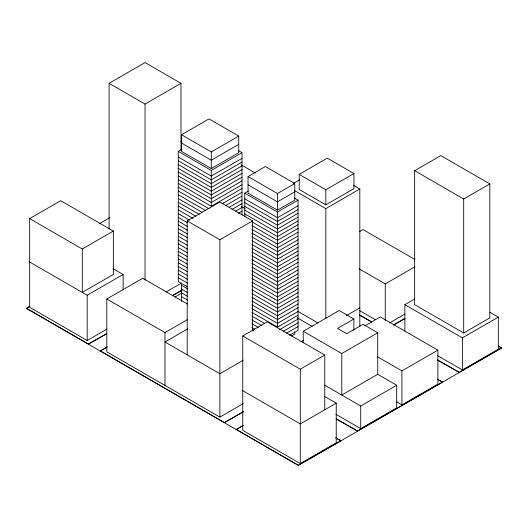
<?xml version="1.0" encoding="UTF-8"?>
<svg xmlns="http://www.w3.org/2000/svg" width="528" height="528" viewBox="0 0 528 528"><rect width="100%" height="100%" fill="white"/><g stroke="black" fill="none" stroke-linecap="round" stroke-linejoin="round"><path stroke-width="0.79" d="M109.085 229.225L109.085 83.332L145.035 62.575L180.985 83.332L180.985 149.998M109.085 83.332L145.035 104.082L180.985 83.332M29.667 218.618L60.713 200.693L113.335 231.073L113.335 274.474L82.289 292.4L82.289 248.998L29.667 218.618L29.667 307.303L87.186 340.514L106.927 329.122M181.533 134.752L208.989 118.906L238.729 136.079L238.729 152.684L211.279 168.531L181.533 151.358L181.533 134.752L211.279 151.925L238.729 136.079M187.4 286.829L178.266 281.556L178.266 151.358L181.843 149.299M99.297 223.707L109.87 217.602M238.729 144.382L211.279 160.228L181.533 143.055M178.266 151.358L211.279 170.419L241.996 152.684L241.996 214.949M82.289 248.998L113.335 231.073M241.996 158.341L211.279 176.081L178.266 157.021M241.996 162.116L211.279 179.85L178.266 160.796M241.996 165.891L211.279 183.625L178.266 164.571M241.996 169.666L211.279 187.4L178.266 168.34M241.996 173.435L211.279 191.176L178.266 172.115M241.996 177.21L211.279 194.951L178.266 175.89M248.048 176.55L265.366 166.551L294.782 183.533L294.782 200.138L277.457 210.137L248.048 193.156L248.048 176.55L277.457 193.532L294.782 183.533M241.996 180.985L211.279 198.719L178.266 179.665M498.366 345.946L501.6 348.064L298.313 465.425L26.4 308.438L29.053 306.656M26.4 308.438L29.964 306.379M241.996 184.76L211.279 202.495L178.266 183.44M178.266 187.209L211.279 206.27L241.996 188.536M187.196 354.856L187.196 220.882L219.879 202.013L252.562 220.882L252.562 331.016M221.991 203.854L241.996 192.304M244.774 216.929L244.774 193.156L248.325 191.103M225.568 205.57L241.996 196.079M229.139 207.28L241.996 199.855M231.997 209.405L241.996 203.63M29.667 262.02L87.186 295.231L123.136 274.474L123.136 290.116M235.567 211.114L241.996 207.405M299.191 174.379L327.301 158.156L353.938 173.534L353.938 188.628L325.829 204.851L299.191 189.473L299.191 174.379L325.829 189.757L353.938 173.534M238.425 213.239L241.996 211.174M293.271 183.46L299.482 179.876M243.322 403.583L219.879 417.12L106.801 351.839L106.801 299L142.751 278.249L187.447 304.049M294.782 191.836L277.457 201.835L248.048 184.853M187.196 220.882L219.879 239.752L252.562 220.882M244.774 193.156L277.457 212.025L298.049 200.138L298.049 330.337L289.529 335.254M298.049 205.795L277.457 217.688L244.774 198.818M298.049 209.57L277.457 221.456L244.774 202.587M298.049 213.345L277.457 225.232L244.774 206.362M166.181 291.892L180.985 283.345M298.049 217.12L277.457 229.007L244.774 210.137M298.049 220.895L277.457 232.782L244.774 213.913M26.4 308.187L88.499 344.038L106.227 333.802M172.405 295.594L181.909 290.11M106.227 334.052L88.499 344.038M172.405 295.845L181.909 290.36M298.049 224.664L277.457 236.557L251.882 221.786M294.096 190.311L325.829 208.626L359.819 189.004L359.819 326.799M174.979 297.04L182.094 292.934M298.049 228.439L277.457 240.326L251.882 225.562M298.049 232.214L277.457 244.101L251.882 229.337M298.049 235.99L277.457 247.876L251.882 233.105M107.23 347.061L100.261 351.08L107.23 346.81M414.665 170.689L440.814 155.595L489.832 183.902L489.832 317.869L463.69 332.97L414.665 304.663L414.665 170.689L463.69 198.997L489.832 183.902M298.049 239.765L277.457 251.651L251.882 236.881M298.049 243.533L277.457 255.42L251.882 240.656M298.049 247.309L277.457 259.195L251.882 244.431M298.049 251.084L277.457 262.97L251.882 248.206M298.049 254.859L277.457 266.746L251.882 251.975M106.801 299L164.974 332.587L187.532 319.565M298.049 258.634L277.457 270.521L251.882 255.75M298.049 262.403L277.457 274.289L251.882 259.525M187.711 328.898L164.974 342.025L219.879 373.725L243.322 360.188M298.049 266.178L277.457 278.065L251.882 263.3M359.502 231.601L363.026 229.568L414.817 259.466M298.049 269.953L277.457 281.84L251.882 267.076M298.049 273.728L277.457 285.615L251.882 270.844M298.049 277.497L277.457 289.39L251.882 274.619M298.049 281.272L277.457 293.159L251.882 278.395M298.049 285.047L277.457 296.934L251.882 282.17M298.049 288.823L277.457 300.709L251.882 285.945M298.049 292.598L277.457 304.484L251.882 289.714M298.049 296.366L277.457 308.26L251.882 293.489M298.049 300.142L277.457 312.028L251.882 297.264M298.049 303.917L277.457 315.803L251.882 301.039M324.152 396.191L336.23 403.161L336.23 442.787L300.28 463.538L242.755 430.333L242.755 335.986L267.267 321.836L324.786 355.04L324.786 409.761M298.049 307.692L277.457 319.579L251.882 304.814M298.049 311.467L277.457 323.354L251.882 308.583M251.882 312.358L277.457 327.129L298.049 315.236M279.589 329.67L298.049 319.011M283.14 331.393L298.049 322.786M286.691 333.122L298.049 326.561M291.317 336.105L294.782 334.105L294.782 331.841M303.217 342.665L303.217 331.267L339.167 310.51L353.879 319.004L353.879 330.396M359 268.752L385.249 283.906L414.856 266.812M301.039 341.814L303.138 340.606M346.361 315.645L359.819 307.877M353.879 319.004L337.537 328.436L346.685 333.722L363.026 324.284L377.731 332.779L377.731 374.293L341.781 395.043L341.781 353.536L303.217 331.267M364.841 325.882L380.351 316.925L437.87 350.137L437.87 384.1L401.92 404.857L396.238 401.577M404.864 330.983L404.864 304.663L414.731 298.967M242.755 335.986L300.28 369.197L324.786 355.04M389.479 322.978L404.989 314.021M341.781 353.536L377.731 332.779M100.261 350.83L224.453 422.532L243.454 411.563M393.545 324.911L404.943 318.331M243.454 411.814L224.453 422.532M393.545 325.162L404.943 318.582M243.184 425.555L236.221 429.574L243.184 425.304M336.23 403.161L300.28 423.918L242.755 390.707M377.065 356.545L401.92 370.894L437.87 350.137M404.864 304.663L462.383 337.874L498.333 317.117L498.333 349.193L462.383 369.95L437.527 355.601M324.641 385.15L360.736 405.992L396.693 385.235L396.693 407.88L360.736 428.63L335.887 414.282M236.221 429.323L298.313 465.175L340.804 440.9L335.795 438.002M336.171 418.724L357.469 431.02L442.444 382.213L437.435 379.322M437.191 359.68L459.116 372.339L501.6 347.813M353.47 185.341L359.819 189.004M238.484 150.652L241.996 152.684M241.217 164.901L255.42 173.098M294.499 198.086L298.049 200.138M489.812 312.2L498.333 317.117M180.754 141.313L182.173 142.131M498.029 346.005L501.6 348.064M241.481 206.567L245.032 208.613M178.266 190.984L209.167 208.824M178.266 194.759L205.656 210.573M178.266 198.535L202.145 212.322M178.266 202.31L199.34 214.474M359 310.266L375.322 319.684M178.266 206.078L195.829 216.216M178.266 209.854L193.017 218.368M359.37 314.754L371.672 321.856M359.37 315.005L371.672 322.106M437.191 359.931L459.116 372.339M178.266 213.629L189.506 220.117M178.266 217.404L187.4 222.671M178.266 221.179L187.4 226.446M178.266 224.948L187.4 230.221M178.266 228.723L187.4 233.996M437.435 379.071L442.444 381.962M178.266 232.498L187.4 237.772M178.266 236.273L187.4 241.54M178.266 240.049L187.4 245.315M297.627 311.223L318.074 323.024M178.266 243.817L187.4 249.091M178.266 247.592L187.4 252.866M297.218 317.777L312.134 326.39M178.266 251.368L187.4 256.641M178.266 255.143L187.4 260.41M178.266 258.918L187.4 264.185M377.731 374.293L396.693 385.235M178.266 262.687L187.4 267.96M178.266 266.462L187.4 271.735M178.266 270.237L187.4 275.51M251.882 316.133L264.667 323.519M178.266 274.012L187.4 279.279M251.882 319.909L261.829 325.651M178.266 277.781L187.4 283.054M251.882 323.684L258.278 327.373M181.533 285.331L187.909 289.014M251.882 327.452L254.72 329.096M252.245 329.551L253.645 330.363M181.533 289.106L187.909 292.783M181.533 292.882L187.909 296.558M181.533 296.65L187.909 300.333M113.197 268.732L123.136 274.474M336.171 418.981L357.469 431.02M335.795 437.752L340.804 440.649M463.69 198.997L463.69 332.97M462.383 337.874L462.383 369.95M401.92 370.894L401.92 404.857M385.249 283.906L385.249 320.536M360.736 405.992L360.736 428.63M325.829 189.757L325.829 204.851M325.829 208.626L325.829 318.483M300.28 369.197L300.28 463.538M277.457 193.532L277.457 210.137M277.457 212.025L277.457 327.129M219.879 239.752L219.879 417.12M211.279 151.925L211.279 168.531M211.279 170.419L211.279 206.27M181.533 283.067L181.533 301.508M164.974 332.587L164.974 385.42M145.035 104.082L145.035 280.229M87.186 295.231L87.186 340.514"/></g></svg>
